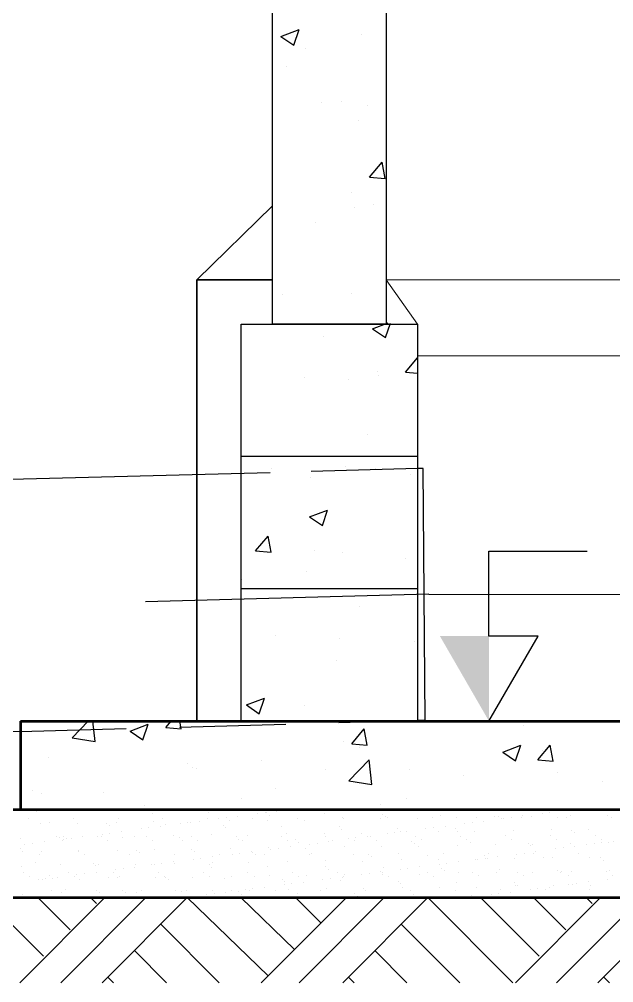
# Model space of a CAD drawing. Extents: x -160 to 364724, y -100 to 7353297.
# Drawn here: x 362143.59 to 362154.08, y 7349385.76 to 7349402.75 of the extents above; entities that cross this region are included whole.
import ezdxf

# ---------------------------------------------------------------- set-up
doc = ezdxf.new("R2010")
doc.units = 0
doc.header["$LTSCALE"] = 5
doc.linetypes.add('SGC_DASHDOT', pattern=[1, 0.5, -0.25, 0, -0.25])
doc.linetypes.add('SGC_HIDDEN', pattern=[0.375, 0.25, -0.125])
doc.layers.add('AL3', color=3, linetype='Continuous', lineweight=35)
for name, color, linetype in [('GER-SIMBOLOS', 1, 'Continuous'), ('PAREDE CONCRETO CORTE', 5, 'Continuous'), ('Paredes', 7, 'Continuous'), ('SGC-Eixos', 253, 'SGC_DASHDOT'), ('SGC-PONTAS', 1, 'SGC_HIDDEN'), ('SGC-Tubos (Desenho Bifilar)', 3, 'Continuous'), ('VEGETAÇÃO', 7, 'Continuous'), ('VISTA 2', 2, 'Continuous'), ('VISTA 3', 3, 'Continuous')]:
    doc.layers.add(name, color=color, linetype=linetype)

msp = doc.modelspace()

# ---------------------------------------------------------------- linework, layer by layer
at = {"layer": 'AL3', "linetype": 'Continuous', "lineweight": 30}
msp.add_line((362146.728, 7349398.15), (362148.062, 7349399.458), dxfattribs=at)
at = {"layer": 'AL3'}
for p in [(362146.728, 7349390.37), (362148.062, 7349398.15)]:
    msp.add_line(p, (362146.728, 7349398.15), dxfattribs=at)
at = {"layer": 'GER-SIMBOLOS', "linetype": 'Continuous'}
for p, q in [((362151.877, 7349393.37), (362153.609, 7349393.37)), ((362151.877, 7349390.37), (362152.743, 7349391.87)), ((362152.743, 7349391.87), (362151.877, 7349391.87))]:
    msp.add_line(p, q, dxfattribs=at)
at = {"layer": 'GER-SIMBOLOS'}
for p, q in [((362151.877, 7349391.87), (362151.877, 7349393.37)), ((362144.024, 7349386.224), (362142.99, 7349387.258)), ((362143.606, 7349385.758), (362145.106, 7349387.258)), ((362144.49, 7349386.69), (362143.922, 7349387.258)), ((362144.325, 7349385.758), (362145.825, 7349387.258)), ((362144.956, 7349387.155), (362144.853, 7349387.258)), ((362145.054, 7349385.758), (362146.554, 7349387.258)), ((362147.983, 7349385.88), (362146.554, 7349387.258)), ((362148.449, 7349386.345), (362147.503, 7349387.258)), ((362147.862, 7349385.758), (362149.362, 7349387.258)), ((362148.915, 7349386.811), (362148.468, 7349387.258)), ((362148.527, 7349385.758), (362150.027, 7349387.258)), ((362149.299, 7349385.758), (362150.799, 7349387.258)), ((362152.299, 7349385.758), (362150.799, 7349387.258)), ((362152.764, 7349386.224), (362151.73, 7349387.258)), ((362152.346, 7349385.758), (362153.846, 7349387.258)), ((362153.23, 7349386.69), (362152.662, 7349387.258)), ((362153.065, 7349385.758), (362154.565, 7349387.258)), ((362153.696, 7349387.155), (362153.593, 7349387.258)), ((362153.794, 7349385.758), (362155.294, 7349387.258)), ((362147.122, 7349385.758), (362146.09, 7349386.79)), ((362151.363, 7349385.758), (362150.331, 7349386.79)), ((362146.191, 7349385.758), (362145.625, 7349386.324)), ((362150.431, 7349385.758), (362149.865, 7349386.324)), ((362145.259, 7349385.758), (362145.159, 7349385.859)), ((362149.5, 7349385.758), (362149.399, 7349385.859)), ((362153.999, 7349385.758), (362153.899, 7349385.859))]:
    msp.add_line(p, q, dxfattribs=at)
at = {"layer": 'GER-SIMBOLOS', "linetype": 'Continuous'}
msp.add_solid([(362151.877, 7349391.87), (362151.011, 7349391.87), (362151.877, 7349390.37)], dxfattribs=at)
at = {"layer": 'PAREDE CONCRETO CORTE'}
for p, q in [((362150.062, 7349407.372), (362150.062, 7349397.372)), ((362148.062, 7349397.372), (362148.062, 7349403.872)), ((362147.506, 7349390.37), (362147.506, 7349397.372)), ((362147.506, 7349397.372), (362150.618, 7349397.372)), ((362150.062, 7349397.372), (362148.062, 7349397.372)), ((362150.618, 7349397.372), (362150.618, 7349390.37)), ((362150.618, 7349395.037), (362147.506, 7349395.037)), ((362150.618, 7349392.701), (362147.506, 7349392.701))]:
    msp.add_line(p, q, dxfattribs=at)
at = {"layer": 'Paredes', "color": 2, "linetype": 'Continuous', "lineweight": 0}
for p, q in [((362150.062, 7349398.15), (362150.618, 7349397.372)), ((362150.062, 7349398.15), (362170.062, 7349398.15)), ((362169.477, 7349396.81), (362150.618, 7349396.81))]:
    msp.add_line(p, q, dxfattribs=at)
at = {"layer": 'SGC-Eixos', "ltscale": 2}
for q in [(362074.692, 7349390.59), (362160.062, 7349392.59)]:
    msp.add_line((362150.818, 7349392.607), q, dxfattribs=at)
at = {"layer": 'SGC-PONTAS', "ltscale": 1.5}
for p, q in [((362150.618, 7349394.826), (362148.02, 7349394.75)), ((362143.608, 7349390.186), (362150.621, 7349390.386))]:
    msp.add_line(p, q, dxfattribs=at)
at = {"layer": 'SGC-Tubos (Desenho Bifilar)'}
for p, q in [((362148.02, 7349394.75), (362074.692, 7349392.81)), ((362150.714, 7349394.827), (362150.618, 7349394.826)), ((362150.754, 7349390.387), (362150.714, 7349394.827)), ((362150.618, 7349390.386), (362150.754, 7349390.387)), ((362143.608, 7349390.186), (362074.692, 7349388.37))]:
    msp.add_line(p, q, dxfattribs=at)
at = {"layer": 'VEGETAÇÃO', "color": 1, "linetype": 'Continuous'}
for p, q in [((362148.208, 7349402.442), (362148.528, 7349402.565)), ((362148.435, 7349402.289), (362148.528, 7349402.565)), ((362148.208, 7349402.442), (362148.435, 7349402.289)), ((362149.625, 7349402.475), (362149.625, 7349402.475)), ((362148.645, 7349402.223), (362148.645, 7349402.223)), ((362148.313, 7349401.909), (362148.313, 7349401.909)), ((362148.916, 7349401.273), (362148.916, 7349401.273)), ((362149.277, 7349401.295), (362149.277, 7349401.295)), ((362149.74, 7349401.219), (362149.74, 7349401.219)), ((362149.569, 7349400.953), (362149.569, 7349400.953)), ((362149.772, 7349399.962), (362149.992, 7349400.225)), ((362150.045, 7349399.938), (362149.993, 7349400.225)), ((362149.772, 7349399.962), (362150.045, 7349399.938)), ((362149.445, 7349399.698), (362149.445, 7349399.698)), ((362149.514, 7349399.431), (362149.514, 7349399.431)), ((362149.845, 7349399.482), (362149.845, 7349399.482)), ((362148.82, 7349399.161), (362148.82, 7349399.161)), ((362148.242, 7349397.895), (362148.242, 7349397.895)), ((362149.458, 7349397.909), (362149.458, 7349397.909)), ((362149.824, 7349397.286), (362150.1, 7349397.392)), ((362149.824, 7349397.286), (362150.052, 7349397.132)), ((362150.052, 7349397.132), (362150.138, 7349397.39)), ((362148.954, 7349397.146), (362148.954, 7349397.146)), ((362150.406, 7349396.523), (362150.618, 7349396.775)), ((362148.631, 7349396.433), (362148.631, 7349396.433)), ((362149.918, 7349396.532), (362149.918, 7349396.532)), ((362149.927, 7349396.472), (362149.927, 7349396.472)), ((362150.406, 7349396.523), (362150.618, 7349396.504)), ((362149.402, 7349396.387), (362149.402, 7349396.387)), ((362149.727, 7349395.43), (362149.727, 7349395.43)), ((362148.045, 7349394.822), (362148.045, 7349394.822)), ((362149.347, 7349394.865), (362149.347, 7349394.865)), ((362149.869, 7349394.819), (362149.869, 7349394.819)), ((362148.724, 7349394.668), (362148.724, 7349394.668)), ((362150.485, 7349394.719), (362150.485, 7349394.719)), ((362148.712, 7349393.97), (362149.032, 7349394.093)), ((362148.939, 7349393.817), (362149.032, 7349394.093)), ((362148.712, 7349393.97), (362148.939, 7349393.817)), ((362147.761, 7349393.371), (362147.982, 7349393.633)), ((362148.035, 7349393.347), (362147.982, 7349393.633)), ((362148.807, 7349393.372), (362148.807, 7349393.372)), ((362147.761, 7349393.371), (362148.035, 7349393.347)), ((362149.291, 7349393.343), (362149.291, 7349393.343)), ((362150.398, 7349393.244), (362150.398, 7349393.244)), ((362147.521, 7349392.865), (362147.521, 7349392.865)), ((362148.666, 7349393.016), (362148.666, 7349393.016)), ((362149.595, 7349392.383), (362149.595, 7349392.383)), ((362148.118, 7349391.872), (362148.118, 7349391.872)), ((362149.236, 7349391.821), (362149.236, 7349391.821)), ((362150.559, 7349391.768), (362150.559, 7349391.768)), ((362149.195, 7349391.441), (362149.195, 7349391.441)), ((362147.599, 7349390.655), (362147.919, 7349390.778)), ((362147.599, 7349390.655), (362147.827, 7349390.502)), ((362147.827, 7349390.502), (362147.919, 7349390.778)), ((362148.618, 7349390.644), (362148.618, 7349390.644)), ((362144.528, 7349390.076), (362144.81, 7349390.37)), ((362144.934, 7349390.013), (362144.893, 7349390.37)), ((362145.548, 7349390.192), (362145.868, 7349390.315)), ((362145.775, 7349390.039), (362145.868, 7349390.315)), ((362146.178, 7349390.26), (362146.27, 7349390.37)), ((362146.451, 7349390.236), (362146.427, 7349390.37)), ((362145.548, 7349390.192), (362145.775, 7349390.039)), ((362146.178, 7349390.26), (362146.451, 7349390.236)), ((362149.457, 7349389.973), (362149.677, 7349390.236)), ((362149.731, 7349389.949), (362149.678, 7349390.236)), ((362152.487, 7349390.288), (362152.487, 7349390.288)), ((362144.528, 7349390.076), (362144.934, 7349390.013)), ((362149.32, 7349390.004), (362149.32, 7349390.004)), ((362149.457, 7349389.973), (362149.73, 7349389.949)), ((362149.6, 7349389.908), (362149.6, 7349389.908)), ((362152.119, 7349389.826), (362152.439, 7349389.949)), ((362152.119, 7349389.826), (362152.346, 7349389.673)), ((362152.346, 7349389.673), (362152.439, 7349389.949)), ((362152.736, 7349389.686), (362152.957, 7349389.949)), ((362152.828, 7349389.845), (362152.828, 7349389.845)), ((362153.01, 7349389.662), (362152.957, 7349389.949)), ((362144.113, 7349389.722), (362144.113, 7349389.722)), ((362147.868, 7349389.68), (362147.868, 7349389.68)), ((362149.407, 7349389.319), (362149.763, 7349389.691)), ((362149.814, 7349389.256), (362149.763, 7349389.691)), ((362152.736, 7349389.686), (362153.01, 7349389.662)), ((362146.554, 7349389.619), (362146.554, 7349389.619)), ((362146.654, 7349389.546), (362146.654, 7349389.546)), ((362146.723, 7349389.53), (362146.723, 7349389.53)), ((362148.995, 7349389.516), (362148.995, 7349389.516)), ((362150.481, 7349389.523), (362150.481, 7349389.523)), ((362149.407, 7349389.319), (362149.814, 7349389.256)), ((362151.435, 7349389.413), (362151.435, 7349389.413)), ((362153.082, 7349389.457), (362153.082, 7349389.457)), ((362153.876, 7349389.31), (362153.876, 7349389.31)), ((362143.836, 7349389.149), (362143.836, 7349389.149)), ((362148.106, 7349389.18), (362148.106, 7349389.18)), ((362143.988, 7349389.088), (362143.988, 7349389.088)), ((362145.077, 7349389.108), (362145.077, 7349389.108)), ((362147.518, 7349389.005), (362147.518, 7349389.005)), ((362150.416, 7349389), (362150.416, 7349389)), ((362143.609, 7349388.79), (362143.609, 7349388.79)), ((362144.887, 7349388.798), (362144.887, 7349388.798)), ((362145.797, 7349388.887), (362145.797, 7349388.887)), ((362145.903, 7349388.789), (362145.903, 7349388.789)), ((362149.959, 7349388.902), (362149.959, 7349388.902)), ((362153.155, 7349388.788), (362153.155, 7349388.788)), ((362143.754, 7349388.652), (362143.754, 7349388.652)), ((362143.903, 7349388.778), (362143.903, 7349388.778)), ((362144.545, 7349388.654), (362144.545, 7349388.654)), ((362145.336, 7349388.655), (362145.336, 7349388.655)), ((362145.95, 7349388.747), (362145.95, 7349388.747)), ((362146.127, 7349388.657), (362146.127, 7349388.657)), ((362146.918, 7349388.658), (362146.918, 7349388.658)), ((362146.935, 7349388.767), (362146.935, 7349388.767)), ((362147.112, 7349388.65), (362147.112, 7349388.65)), ((362147.245, 7349388.668), (362147.245, 7349388.668)), ((362147.304, 7349388.616), (362147.304, 7349388.616)), ((362147.451, 7349388.695), (362147.451, 7349388.695)), ((362147.709, 7349388.66), (362147.709, 7349388.66)), ((362147.796, 7349388.74), (362147.796, 7349388.74)), ((362147.928, 7349388.758), (362147.928, 7349388.758)), ((362147.951, 7349388.758), (362147.951, 7349388.758)), ((362147.969, 7349388.624), (362147.969, 7349388.624)), ((362147.998, 7349388.715), (362147.998, 7349388.715)), ((362148.135, 7349388.785), (362148.135, 7349388.785)), ((362148.5, 7349388.661), (362148.5, 7349388.661)), ((362148.619, 7349388.621), (362148.619, 7349388.621)), ((362148.983, 7349388.736), (362148.983, 7349388.736)), ((362149.291, 7349388.663), (362149.291, 7349388.663)), ((362149.305, 7349388.646), (362149.305, 7349388.646)), ((362149.97, 7349388.654), (362149.97, 7349388.654)), ((362149.999, 7349388.727), (362149.999, 7349388.727)), ((362150.046, 7349388.684), (362150.046, 7349388.684)), ((362150.082, 7349388.664), (362150.082, 7349388.664)), ((362150.619, 7349388.651), (362150.619, 7349388.651)), ((362150.873, 7349388.665), (362150.873, 7349388.665)), ((362151.03, 7349388.705), (362151.03, 7349388.705)), ((362151.305, 7349388.676), (362151.305, 7349388.676)), ((362151.664, 7349388.667), (362151.664, 7349388.667)), ((362151.97, 7349388.684), (362151.97, 7349388.684)), ((362152.047, 7349388.696), (362152.047, 7349388.696)), ((362152.093, 7349388.653), (362152.093, 7349388.653)), ((362152.132, 7349388.654), (362152.132, 7349388.654)), ((362152.265, 7349388.671), (362152.265, 7349388.671)), ((362152.455, 7349388.668), (362152.455, 7349388.668)), ((362152.471, 7349388.698), (362152.471, 7349388.698)), ((362152.62, 7349388.681), (362152.62, 7349388.681)), ((362152.816, 7349388.744), (362152.816, 7349388.744)), ((362152.948, 7349388.761), (362152.948, 7349388.761)), ((362153.078, 7349388.673), (362153.078, 7349388.673)), ((362153.246, 7349388.67), (362153.246, 7349388.67)), ((362153.306, 7349388.706), (362153.306, 7349388.706)), ((362153.971, 7349388.714), (362153.971, 7349388.714)), ((362154.037, 7349388.671), (362154.037, 7349388.671)), ((362143.968, 7349388.564), (362143.968, 7349388.564)), ((362144.124, 7349388.575), (362144.124, 7349388.575)), ((362144.617, 7349388.561), (362144.617, 7349388.561)), ((362145.14, 7349388.566), (362145.14, 7349388.566)), ((362145.187, 7349388.524), (362145.187, 7349388.524)), ((362145.303, 7349388.585), (362145.303, 7349388.585)), ((362145.745, 7349388.47), (362145.745, 7349388.47)), ((362145.877, 7349388.488), (362145.877, 7349388.488)), ((362145.968, 7349388.594), (362145.968, 7349388.594)), ((362146.084, 7349388.515), (362146.084, 7349388.515)), ((362146.171, 7349388.544), (362146.171, 7349388.544)), ((362146.429, 7349388.56), (362146.429, 7349388.56)), ((362146.561, 7349388.578), (362146.561, 7349388.578)), ((362146.618, 7349388.591), (362146.618, 7349388.591)), ((362146.767, 7349388.605), (362146.767, 7349388.605)), ((362147.188, 7349388.535), (362147.188, 7349388.535)), ((362147.234, 7349388.492), (362147.234, 7349388.492)), ((362148.219, 7349388.513), (362148.219, 7349388.513)), ((362149.235, 7349388.504), (362149.235, 7349388.504)), ((362149.282, 7349388.461), (362149.282, 7349388.461)), ((362150.267, 7349388.482), (362150.267, 7349388.482)), ((362150.765, 7349388.474), (362150.765, 7349388.474)), ((362150.897, 7349388.491), (362150.897, 7349388.491)), ((362151.104, 7349388.518), (362151.104, 7349388.518)), ((362151.283, 7349388.473), (362151.283, 7349388.473)), ((362151.449, 7349388.564), (362151.449, 7349388.564)), ((362151.581, 7349388.581), (362151.581, 7349388.581)), ((362151.787, 7349388.608), (362151.787, 7349388.608)), ((362152.314, 7349388.45), (362152.314, 7349388.45)), ((362152.314, 7349388.446), (362152.314, 7349388.446)), ((362152.979, 7349388.454), (362152.979, 7349388.454)), ((362153.628, 7349388.451), (362153.628, 7349388.451)), ((362143.625, 7349388.301), (362143.625, 7349388.301)), ((362144.257, 7349388.332), (362144.257, 7349388.332)), ((362144.311, 7349388.326), (362144.311, 7349388.326)), ((362144.376, 7349388.344), (362144.376, 7349388.344)), ((362144.377, 7349388.29), (362144.377, 7349388.29)), ((362144.423, 7349388.301), (362144.423, 7349388.301)), ((362144.51, 7349388.308), (362144.51, 7349388.308)), ((362144.716, 7349388.335), (362144.716, 7349388.335)), ((362144.976, 7349388.334), (362144.976, 7349388.334)), ((362145.048, 7349388.333), (362145.048, 7349388.333)), ((362145.061, 7349388.38), (362145.061, 7349388.38)), ((362145.193, 7349388.398), (362145.193, 7349388.398)), ((362145.4, 7349388.425), (362145.4, 7349388.425)), ((362145.408, 7349388.321), (362145.408, 7349388.321)), ((362145.626, 7349388.331), (362145.626, 7349388.331)), ((362145.839, 7349388.335), (362145.839, 7349388.335)), ((362146.312, 7349388.356), (362146.312, 7349388.356)), ((362146.424, 7349388.312), (362146.424, 7349388.312)), ((362146.63, 7349388.336), (362146.63, 7349388.336)), ((362146.977, 7349388.364), (362146.977, 7349388.364)), ((362147.421, 7349388.337), (362147.421, 7349388.337)), ((362147.455, 7349388.29), (362147.455, 7349388.29)), ((362147.626, 7349388.361), (362147.626, 7349388.361)), ((362148.212, 7349388.339), (362148.212, 7349388.339)), ((362148.312, 7349388.386), (362148.312, 7349388.386)), ((362148.472, 7349388.281), (362148.472, 7349388.281)), ((362148.977, 7349388.394), (362148.977, 7349388.394)), ((362149.003, 7349388.34), (362149.003, 7349388.34)), ((362149.398, 7349388.294), (362149.398, 7349388.294)), ((362149.53, 7349388.311), (362149.53, 7349388.311)), ((362149.627, 7349388.391), (362149.627, 7349388.391)), ((362149.736, 7349388.338), (362149.736, 7349388.338)), ((362149.794, 7349388.342), (362149.794, 7349388.342)), ((362150.081, 7349388.384), (362150.081, 7349388.384)), ((362150.214, 7349388.401), (362150.214, 7349388.401)), ((362150.313, 7349388.416), (362150.313, 7349388.416)), ((362150.42, 7349388.428), (362150.42, 7349388.428)), ((362150.585, 7349388.343), (362150.585, 7349388.343)), ((362150.978, 7349388.424), (362150.978, 7349388.424)), ((362151.33, 7349388.43), (362151.33, 7349388.43)), ((362151.376, 7349388.345), (362151.376, 7349388.345)), ((362151.483, 7349388.276), (362151.483, 7349388.276)), ((362151.628, 7349388.421), (362151.628, 7349388.421)), ((362152.167, 7349388.346), (362152.167, 7349388.346)), ((362152.274, 7349388.278), (362152.274, 7349388.278)), ((362152.958, 7349388.348), (362152.958, 7349388.348)), ((362153.065, 7349388.279), (362153.065, 7349388.279)), ((362153.331, 7349388.442), (362153.331, 7349388.442)), ((362153.378, 7349388.399), (362153.378, 7349388.399)), ((362153.749, 7349388.349), (362153.749, 7349388.349)), ((362153.856, 7349388.281), (362153.856, 7349388.281)), ((362143.613, 7349388.121), (362143.613, 7349388.121)), ((362143.694, 7349388.2), (362143.694, 7349388.2)), ((362143.826, 7349388.218), (362143.826, 7349388.218)), ((362144.032, 7349388.245), (362144.032, 7349388.245)), ((362144.365, 7349388.263), (362144.365, 7349388.263)), ((362145.155, 7349388.265), (362145.155, 7349388.265)), ((362145.946, 7349388.266), (362145.946, 7349388.266)), ((362146.471, 7349388.269), (362146.471, 7349388.269)), ((362146.737, 7349388.268), (362146.737, 7349388.268)), ((362147.32, 7349388.126), (362147.32, 7349388.126)), ((362147.528, 7349388.269), (362147.528, 7349388.269)), ((362147.985, 7349388.135), (362147.985, 7349388.135)), ((362148.03, 7349388.114), (362148.03, 7349388.114)), ((362148.162, 7349388.131), (362148.162, 7349388.131)), ((362148.319, 7349388.271), (362148.319, 7349388.271)), ((362148.369, 7349388.158), (362148.369, 7349388.158)), ((362148.519, 7349388.238), (362148.519, 7349388.238)), ((362148.635, 7349388.131), (362148.635, 7349388.131)), ((362148.714, 7349388.204), (362148.714, 7349388.204)), ((362148.846, 7349388.221), (362148.846, 7349388.221)), ((362149.053, 7349388.248), (362149.053, 7349388.248)), ((362149.11, 7349388.272), (362149.11, 7349388.272)), ((362149.321, 7349388.156), (362149.321, 7349388.156)), ((362149.503, 7349388.259), (362149.503, 7349388.259)), ((362149.901, 7349388.274), (362149.901, 7349388.274)), ((362149.986, 7349388.165), (362149.986, 7349388.165)), ((362150.519, 7349388.25), (362150.519, 7349388.25)), ((362150.566, 7349388.207), (362150.566, 7349388.207)), ((362150.635, 7349388.162), (362150.635, 7349388.162)), ((362150.692, 7349388.275), (362150.692, 7349388.275)), ((362151.321, 7349388.186), (362151.321, 7349388.186)), ((362151.551, 7349388.228), (362151.551, 7349388.228)), ((362151.986, 7349388.195), (362151.986, 7349388.195)), ((362152.567, 7349388.219), (362152.567, 7349388.219)), ((362152.614, 7349388.176), (362152.614, 7349388.176)), ((362152.636, 7349388.192), (362152.636, 7349388.192)), ((362153.05, 7349388.117), (362153.05, 7349388.117)), ((362153.183, 7349388.134), (362153.183, 7349388.134)), ((362153.322, 7349388.216), (362153.322, 7349388.216)), ((362153.389, 7349388.161), (362153.389, 7349388.161)), ((362153.599, 7349388.196), (362153.599, 7349388.196)), ((362153.734, 7349388.207), (362153.734, 7349388.207)), ((362153.866, 7349388.224), (362153.866, 7349388.224)), ((362153.987, 7349388.225), (362153.987, 7349388.225)), ((362154.073, 7349388.251), (362154.073, 7349388.251)), ((362143.66, 7349388.078), (362143.66, 7349388.078)), ((362143.959, 7349388.016), (362143.959, 7349388.016)), ((362143.984, 7349388.074), (362143.984, 7349388.074)), ((362144.633, 7349388.071), (362144.633, 7349388.071)), ((362144.644, 7349388.098), (362144.644, 7349388.098)), ((362144.75, 7349388.018), (362144.75, 7349388.018)), ((362145.319, 7349388.096), (362145.319, 7349388.096)), ((362145.541, 7349388.019), (362145.541, 7349388.019)), ((362145.66, 7349388.089), (362145.66, 7349388.089)), ((362145.707, 7349388.047), (362145.707, 7349388.047)), ((362145.984, 7349388.105), (362145.984, 7349388.105)), ((362146.332, 7349388.021), (362146.332, 7349388.021)), ((362146.634, 7349388.101), (362146.634, 7349388.101)), ((362146.692, 7349388.067), (362146.692, 7349388.067)), ((362146.795, 7349387.951), (362146.795, 7349387.951)), ((362147.001, 7349387.978), (362147.001, 7349387.978)), ((362147.123, 7349388.022), (362147.123, 7349388.022)), ((362147.346, 7349388.024), (362147.346, 7349388.024)), ((362147.479, 7349388.041), (362147.479, 7349388.041)), ((362147.685, 7349388.068), (362147.685, 7349388.068)), ((362147.708, 7349388.058), (362147.708, 7349388.058)), ((362147.755, 7349388.015), (362147.755, 7349388.015)), ((362147.914, 7349388.024), (362147.914, 7349388.024)), ((362148.705, 7349388.025), (362148.705, 7349388.025)), ((362148.74, 7349388.036), (362148.74, 7349388.036)), ((362149.496, 7349388.026), (362149.496, 7349388.026)), ((362149.756, 7349388.027), (362149.756, 7349388.027)), ((362149.803, 7349387.984), (362149.803, 7349387.984)), ((362150.287, 7349388.028), (362150.287, 7349388.028)), ((362150.787, 7349388.005), (362150.787, 7349388.005)), ((362151.078, 7349388.029), (362151.078, 7349388.029)), ((362151.683, 7349387.937), (362151.683, 7349387.937)), ((362151.804, 7349387.996), (362151.804, 7349387.996)), ((362151.815, 7349387.954), (362151.815, 7349387.954)), ((362151.85, 7349387.953), (362151.85, 7349387.953)), ((362151.869, 7349388.031), (362151.869, 7349388.031)), ((362152.022, 7349387.981), (362152.022, 7349387.981)), ((362152.33, 7349387.957), (362152.33, 7349387.957)), ((362152.367, 7349388.027), (362152.367, 7349388.027)), ((362152.499, 7349388.044), (362152.499, 7349388.044)), ((362152.66, 7349388.032), (362152.66, 7349388.032)), ((362152.705, 7349388.071), (362152.705, 7349388.071)), ((362152.835, 7349387.973), (362152.835, 7349387.973)), ((362152.995, 7349387.965), (362152.995, 7349387.965)), ((362153.451, 7349388.034), (362153.451, 7349388.034)), ((362153.644, 7349387.962), (362153.644, 7349387.962)), ((362153.851, 7349387.965), (362153.851, 7349387.965)), ((362143.641, 7349387.812), (362143.641, 7349387.812)), ((362143.881, 7349387.875), (362143.881, 7349387.875)), ((362144.327, 7349387.836), (362144.327, 7349387.836)), ((362144.897, 7349387.867), (362144.897, 7349387.867)), ((362144.944, 7349387.824), (362144.944, 7349387.824)), ((362144.992, 7349387.845), (362144.992, 7349387.845)), ((362145.428, 7349387.771), (362145.428, 7349387.771)), ((362145.634, 7349387.798), (362145.634, 7349387.798)), ((362145.642, 7349387.842), (362145.642, 7349387.842)), ((362145.928, 7349387.844), (362145.928, 7349387.844)), ((362145.979, 7349387.844), (362145.979, 7349387.844)), ((362146.111, 7349387.861), (362146.111, 7349387.861)), ((362146.318, 7349387.888), (362146.318, 7349387.888)), ((362146.328, 7349387.866), (362146.328, 7349387.866)), ((362146.663, 7349387.934), (362146.663, 7349387.934)), ((362146.945, 7349387.835), (362146.945, 7349387.835)), ((362146.991, 7349387.792), (362146.991, 7349387.792)), ((362146.993, 7349387.875), (362146.993, 7349387.875)), ((362147.642, 7349387.872), (362147.642, 7349387.872)), ((362147.976, 7349387.813), (362147.976, 7349387.813)), ((362148.328, 7349387.896), (362148.328, 7349387.896)), ((362148.992, 7349387.804), (362148.992, 7349387.804)), ((362148.993, 7349387.905), (362148.993, 7349387.905)), ((362149.643, 7349387.902), (362149.643, 7349387.902)), ((362150.024, 7349387.782), (362150.024, 7349387.782)), ((362150.329, 7349387.927), (362150.329, 7349387.927)), ((362150.448, 7349387.774), (362150.448, 7349387.774)), ((362150.654, 7349387.801), (362150.654, 7349387.801)), ((362150.994, 7349387.935), (362150.994, 7349387.935)), ((362150.999, 7349387.847), (362150.999, 7349387.847)), ((362151.04, 7349387.773), (362151.04, 7349387.773)), ((362151.131, 7349387.864), (362151.131, 7349387.864)), ((362151.338, 7349387.891), (362151.338, 7349387.891)), ((362151.644, 7349387.932), (362151.644, 7349387.932)), ((362153.898, 7349387.922), (362153.898, 7349387.922)), ((362143.672, 7349387.694), (362143.672, 7349387.694)), ((362143.779, 7349387.626), (362143.779, 7349387.626)), ((362144.133, 7349387.644), (362144.133, 7349387.644)), ((362144.18, 7349387.601), (362144.18, 7349387.601)), ((362144.267, 7349387.618), (362144.267, 7349387.618)), ((362144.463, 7349387.696), (362144.463, 7349387.696)), ((362144.57, 7349387.627), (362144.57, 7349387.627)), ((362144.612, 7349387.664), (362144.612, 7349387.664)), ((362144.744, 7349387.681), (362144.744, 7349387.681)), ((362144.95, 7349387.708), (362144.95, 7349387.708)), ((362145.165, 7349387.621), (362145.165, 7349387.621)), ((362145.254, 7349387.697), (362145.254, 7349387.697)), ((362145.295, 7349387.754), (362145.295, 7349387.754)), ((362145.335, 7349387.607), (362145.335, 7349387.607)), ((362145.361, 7349387.629), (362145.361, 7349387.629)), ((362146, 7349387.615), (362146, 7349387.615)), ((362146.045, 7349387.699), (362146.045, 7349387.699)), ((362146.152, 7349387.63), (362146.152, 7349387.63)), ((362146.181, 7349387.612), (362146.181, 7349387.612)), ((362146.65, 7349387.612), (362146.65, 7349387.612)), ((362146.836, 7349387.7), (362146.836, 7349387.7)), ((362146.943, 7349387.632), (362146.943, 7349387.632)), ((362147.336, 7349387.637), (362147.336, 7349387.637)), ((362147.627, 7349387.701), (362147.627, 7349387.701)), ((362147.734, 7349387.633), (362147.734, 7349387.633)), ((362148.001, 7349387.645), (362148.001, 7349387.645)), ((362148.417, 7349387.703), (362148.417, 7349387.703)), ((362148.525, 7349387.635), (362148.525, 7349387.635)), ((362148.651, 7349387.642), (362148.651, 7349387.642)), ((362149.039, 7349387.761), (362149.039, 7349387.761)), ((362149.208, 7349387.704), (362149.208, 7349387.704)), ((362149.287, 7349387.621), (362149.287, 7349387.621)), ((362149.316, 7349387.636), (362149.316, 7349387.636)), ((362149.337, 7349387.667), (362149.337, 7349387.667)), ((362149.632, 7349387.667), (362149.632, 7349387.667)), ((362149.764, 7349387.684), (362149.764, 7349387.684)), ((362149.971, 7349387.711), (362149.971, 7349387.711)), ((362149.999, 7349387.706), (362149.999, 7349387.706)), ((362150.002, 7349387.675), (362150.002, 7349387.675)), ((362150.107, 7349387.638), (362150.107, 7349387.638)), ((362150.316, 7349387.757), (362150.316, 7349387.757)), ((362150.651, 7349387.672), (362150.651, 7349387.672)), ((362150.79, 7349387.707), (362150.79, 7349387.707)), ((362150.898, 7349387.639), (362150.898, 7349387.639)), ((362151.087, 7349387.73), (362151.087, 7349387.73)), ((362151.337, 7349387.697), (362151.337, 7349387.697)), ((362151.581, 7349387.709), (362151.581, 7349387.709)), ((362151.689, 7349387.64), (362151.689, 7349387.64)), ((362152.002, 7349387.705), (362152.002, 7349387.705)), ((362152.071, 7349387.75), (362152.071, 7349387.75)), ((362152.372, 7349387.71), (362152.372, 7349387.71)), ((362152.48, 7349387.642), (362152.48, 7349387.642)), ((362152.652, 7349387.702), (362152.652, 7349387.702)), ((362153.088, 7349387.742), (362153.088, 7349387.742)), ((362153.135, 7349387.699), (362153.135, 7349387.699)), ((362153.163, 7349387.712), (362153.163, 7349387.712)), ((362153.271, 7349387.643), (362153.271, 7349387.643)), ((362153.338, 7349387.727), (362153.338, 7349387.727)), ((362153.954, 7349387.713), (362153.954, 7349387.713)), ((362154.003, 7349387.735), (362154.003, 7349387.735)), ((362154.062, 7349387.645), (362154.062, 7349387.645)), ((362143.928, 7349387.574), (362143.928, 7349387.574)), ((362144, 7349387.585), (362144, 7349387.585)), ((362144.06, 7349387.591), (362144.06, 7349387.591)), ((362144.649, 7349387.582), (362144.649, 7349387.582)), ((362146.228, 7349387.57), (362146.228, 7349387.57)), ((362147.212, 7349387.59), (362147.212, 7349387.59)), ((362147.919, 7349387.441), (362147.919, 7349387.441)), ((362148.229, 7349387.581), (362148.229, 7349387.581)), ((362148.264, 7349387.487), (362148.264, 7349387.487)), ((362148.276, 7349387.538), (362148.276, 7349387.538)), ((362148.397, 7349387.504), (362148.397, 7349387.504)), ((362148.603, 7349387.531), (362148.603, 7349387.531)), ((362148.948, 7349387.577), (362148.948, 7349387.577)), ((362149.08, 7349387.594), (362149.08, 7349387.594)), ((362149.26, 7349387.559), (362149.26, 7349387.559)), ((362150.277, 7349387.55), (362150.277, 7349387.55)), ((362150.323, 7349387.507), (362150.323, 7349387.507)), ((362150.345, 7349387.437), (362150.345, 7349387.437)), ((362151.01, 7349387.446), (362151.01, 7349387.446)), ((362151.308, 7349387.528), (362151.308, 7349387.528)), ((362151.66, 7349387.442), (362151.66, 7349387.442)), ((362152.324, 7349387.519), (362152.324, 7349387.519)), ((362152.346, 7349387.467), (362152.346, 7349387.467)), ((362152.371, 7349387.476), (362152.371, 7349387.476)), ((362152.94, 7349387.445), (362152.94, 7349387.445)), ((362153.011, 7349387.476), (362153.011, 7349387.476)), ((362153.285, 7349387.49), (362153.285, 7349387.49)), ((362153.356, 7349387.496), (362153.356, 7349387.496)), ((362153.417, 7349387.507), (362153.417, 7349387.507)), ((362153.623, 7349387.535), (362153.623, 7349387.535)), ((362153.66, 7349387.473), (362153.66, 7349387.473)), ((362153.968, 7349387.58), (362153.968, 7349387.58)), ((362143.657, 7349387.322), (362143.657, 7349387.322)), ((362144.164, 7349387.38), (362144.164, 7349387.38)), ((362144.343, 7349387.347), (362144.343, 7349387.347)), ((362144.401, 7349387.398), (362144.401, 7349387.398)), ((362144.955, 7349387.382), (362144.955, 7349387.382)), ((362145.008, 7349387.355), (362145.008, 7349387.355)), ((362145.418, 7349387.389), (362145.418, 7349387.389)), ((362145.464, 7349387.347), (362145.464, 7349387.347)), ((362145.658, 7349387.352), (362145.658, 7349387.352)), ((362145.746, 7349387.383), (362145.746, 7349387.383)), ((362146.344, 7349387.377), (362146.344, 7349387.377)), ((362146.449, 7349387.367), (362146.449, 7349387.367)), ((362146.537, 7349387.385), (362146.537, 7349387.385)), ((362146.552, 7349387.261), (362146.552, 7349387.261)), ((362146.897, 7349387.307), (362146.897, 7349387.307)), ((362147.009, 7349387.385), (362147.009, 7349387.385)), ((362147.029, 7349387.324), (362147.029, 7349387.324)), ((362147.236, 7349387.351), (362147.236, 7349387.351)), ((362147.328, 7349387.386), (362147.328, 7349387.386)), ((362147.465, 7349387.358), (362147.465, 7349387.358)), ((362147.512, 7349387.315), (362147.512, 7349387.315)), ((362147.581, 7349387.397), (362147.581, 7349387.397)), ((362147.658, 7349387.382), (362147.658, 7349387.382)), ((362147.713, 7349387.414), (362147.713, 7349387.414)), ((362148.119, 7349387.388), (362148.119, 7349387.388)), ((362148.344, 7349387.407), (362148.344, 7349387.407)), ((362148.497, 7349387.336), (362148.497, 7349387.336)), ((362148.91, 7349387.389), (362148.91, 7349387.389)), ((362149.009, 7349387.416), (362149.009, 7349387.416)), ((362149.513, 7349387.327), (362149.513, 7349387.327)), ((362149.56, 7349387.284), (362149.56, 7349387.284)), ((362149.659, 7349387.412), (362149.659, 7349387.412)), ((362149.701, 7349387.39), (362149.701, 7349387.39)), ((362150.492, 7349387.392), (362150.492, 7349387.392)), ((362150.544, 7349387.305), (362150.544, 7349387.305)), ((362151.283, 7349387.393), (362151.283, 7349387.393)), ((362151.561, 7349387.296), (362151.561, 7349387.296)), ((362151.572, 7349387.265), (362151.572, 7349387.265)), ((362151.917, 7349387.31), (362151.917, 7349387.31)), ((362152.049, 7349387.327), (362152.049, 7349387.327)), ((362152.074, 7349387.395), (362152.074, 7349387.395)), ((362152.256, 7349387.355), (362152.256, 7349387.355)), ((362152.592, 7349387.273), (362152.592, 7349387.273)), ((362152.601, 7349387.4), (362152.601, 7349387.4)), ((362152.733, 7349387.417), (362152.733, 7349387.417)), ((362152.865, 7349387.396), (362152.865, 7349387.396)), ((362153.608, 7349387.265), (362153.608, 7349387.265)), ((362153.656, 7349387.398), (362153.656, 7349387.398))]:
    msp.add_line(p, q, dxfattribs=at)
at = {"layer": 'VISTA 2', "linetype": 'Continuous', "lineweight": 53}
for p, q in [((362140.504, 7349388.814), (362179.62, 7349388.814)), ((362137.502, 7349387.258), (362182.715, 7349387.258))]:
    msp.add_line(p, q, dxfattribs=at)
at = {"layer": 'VISTA 3', "color": 6, "linetype": 'Continuous', "lineweight": 53}
for p, q in [((362143.616, 7349390.37), (362176.508, 7349390.37)), ((362143.616, 7349390.37), (362143.616, 7349388.814)), ((362143.616, 7349388.814), (362176.508, 7349388.814))]:
    msp.add_line(p, q, dxfattribs=at)

doc.saveas('drawing.dxf')
